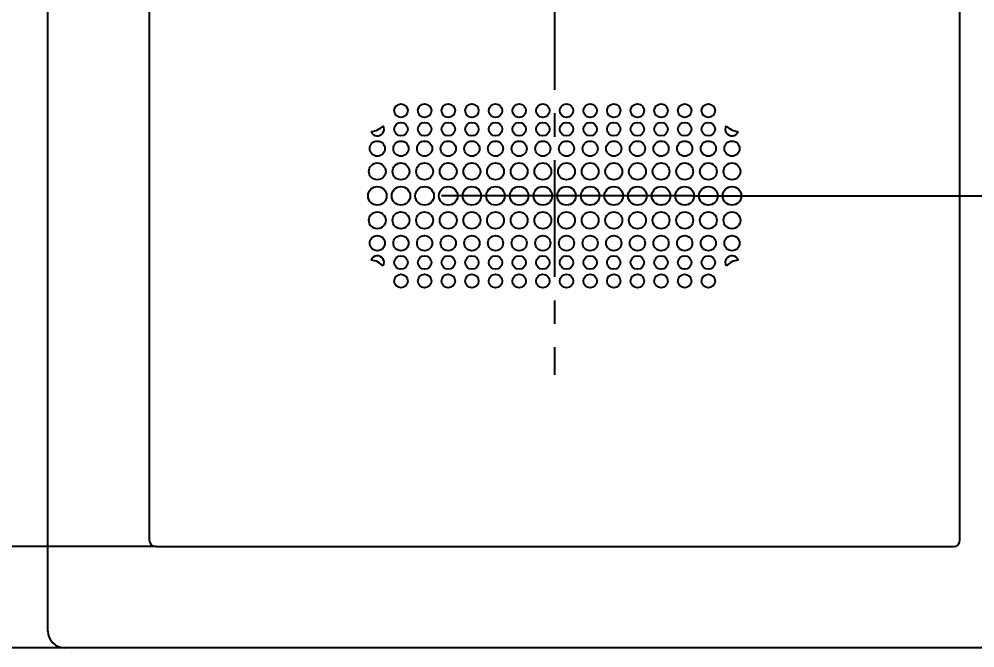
# Model space of a CAD drawing. Header units: millimetres. Extents: x 2092 to 3657, y 94 to 1201.
# Drawn here: x 2467.2 to 2750.1, y 585 to 771.4 of the extents above; entities that cross this region are included whole.
import ezdxf

# ---------------------------------------------------------------- set-up
doc = ezdxf.new("R2010")
doc.units = ezdxf.units.MM
doc.header["$LTSCALE"] = 92.4
doc.header["$PDMODE"] = 3
doc.header["$PDSIZE"] = 2
doc.linetypes.add('CENTER', pattern=[0.6, 0.375, -0.075, 0.075, -0.075])
doc.layers.get('0').update_dxf_attribs({"linetype": 'CONTINUOUS'})
doc.layers.get('Defpoints').update_dxf_attribs({"linetype": 'CONTINUOUS'})
for name, color, linetype in [('3_DXF_CONTINUOUS_LINE', 7, 'CONTINUOUS'), ('GANGWANG_DXF_DIMENSION', 7, 'CONTINUOUS'), ('WANG_9_DXF_AXIS', 7, 'CONTINUOUS'), ('WANG_9_DXF_CONTINUOUS_LINE', 7, 'CONTINUOUS')]:
    doc.layers.add(name, color=color, linetype=linetype)
doc.styles.get("Standard").update_dxf_attribs({"font": 'simfang1.ttf'})
doc.dimstyles.new('DIMSTYLE_2', dxfattribs={"dimtxt": 8, "dimasz": 10, "dimexe": 2, "dimexo": 0, "dimgap": 0.5, "dimtad": 1, "dimdec": 3, "dimdsep": 46, "dimtxsty": 'Standard', "dimblk": '_FILLED', "dimblk1": '_FILLED', "dimblk2": '_FILLED', "dimcen": 0.09, "dimadec": 3, "dimazin": 2, "dimtp": 0.2, "dimtm": 0.2, "dimtfac": 1, "dimtdec": 3, "dimtofl": 0, "dimtmove": 0, "dimatfit": 3, "dimldrblk": '_FILLED', "dimfxl": 1, "dimtolj": 1, "dimarcsym": 0})

# ---------------------------------------------------------------- blocks, each defined once
blk = doc.blocks.new('_FILLED')
at = {"color": 0, "linetype": 'ByBlock'}
blk.add_solid([(0, 0), (-1, 0.14), (-1, -0.14)], dxfattribs=at)
blk = doc.blocks.new('*D23')
at = {"layer": 'Defpoints', "color": 0}
for p in [(2507.7, 615.04), (2392.19, 585.04), (2480.7, 585.04)]:
    blk.add_point(p, dxfattribs=at)
at = {"layer": 'GANGWANG_DXF_DIMENSION', "color": 0, "lineweight": -2}
for p, q in [((2507.7, 615.04), (2390.19, 615.04)), ((2392.19, 605.04), (2392.19, 595.04)), ((2480.7, 585.04), (2390.19, 585.04))]:
    blk.add_line(p, q, dxfattribs=at)
at = {"layer": 'GANGWANG_DXF_DIMENSION', "color": 0, "lineweight": -2, "xscale": 10, "yscale": 10, "zscale": 10}
for p, rotation in [((2392.19, 615.04), 90), ((2392.19, 585.04), 270)]:
    blk.add_blockref('_FILLED', p, dxfattribs=dict(at, rotation=rotation))
at = {"layer": 'GANGWANG_DXF_DIMENSION', "color": 0, "insert": (2375.69, 598.95), "char_height": 12, "attachment_point": 2, "rotation": 90, "line_spacing_factor": 0.9}
blk.add_mtext('\\A1;30', dxfattribs=at)
blk = doc.blocks.new('*D20')
at = {"layer": 'Defpoints', "color": 0}
for p in [(2666.5, 718.99), (2846.41, 718.99), (2770.7, 585.04)]:
    blk.add_point(p, dxfattribs=at)
at = {"layer": 'GANGWANG_DXF_DIMENSION', "color": 0, "lineweight": -2}
for p, q in [((2666.5, 718.99), (2848.41, 718.99)), ((2846.41, 595.04), (2846.41, 708.99)), ((2770.7, 585.04), (2848.41, 585.04))]:
    blk.add_line(p, q, dxfattribs=at)
at = {"layer": 'GANGWANG_DXF_DIMENSION', "color": 0, "lineweight": -2, "xscale": 10, "yscale": 10, "zscale": 10}
for p, rotation in [((2846.41, 718.99), 90), ((2846.41, 585.04), 270)]:
    blk.add_blockref('_FILLED', p, dxfattribs=dict(at, rotation=rotation))
at = {"layer": 'GANGWANG_DXF_DIMENSION', "color": 0, "insert": (2839.91, 652.01), "char_height": 12, "attachment_point": 5, "rotation": 90}
blk.add_mtext('\\A1;134', dxfattribs=at)
blk = doc.blocks.new('*D21')
at = {"layer": 'Defpoints', "color": 0}
for p in [(2666.5, 798.99), (2843.73, 798.99), (2666.5, 718.99)]:
    blk.add_point(p, dxfattribs=at)
at = {"layer": 'GANGWANG_DXF_DIMENSION', "color": 0, "lineweight": -2}
for p, q in [((2666.5, 798.99), (2845.73, 798.99)), ((2843.73, 728.99), (2843.73, 788.99)), ((2666.5, 718.99), (2845.73, 718.99))]:
    blk.add_line(p, q, dxfattribs=at)
at = {"layer": 'GANGWANG_DXF_DIMENSION', "color": 0, "lineweight": -2, "xscale": 10, "yscale": 10, "zscale": 10}
for p, rotation in [((2843.73, 798.99), 90), ((2843.73, 718.99), 270)]:
    blk.add_blockref('_FILLED', p, dxfattribs=dict(at, rotation=rotation))
at = {"layer": 'GANGWANG_DXF_DIMENSION', "color": 0, "insert": (2837.23, 758.99), "char_height": 12, "attachment_point": 5, "rotation": 90}
blk.add_mtext('\\A1;80', dxfattribs=at)

msp = doc.modelspace()

# ---------------------------------------------------------------- linework, layer by layer
at = {"layer": '3_DXF_CONTINUOUS_LINE', "color": 4, "linetype": 'ByBlock'}
for centre, radius in [((2580.2022, 744.24), 2), ((2587.2022, 744.24), 2), ((2594.2022, 744.24), 2), ((2601.2022, 744.24), 2), ((2608.2022, 744.24), 2), ((2615.2022, 744.24), 2), ((2622.2022, 744.24), 2), ((2629.2022, 744.24), 2), ((2636.2022, 744.24), 2), ((2643.2022, 744.24), 2), ((2650.2022, 744.24), 2), ((2657.2022, 744.24), 2), ((2664.2022, 744.24), 2), ((2671.2022, 744.24), 2), ((2580.2022, 738.74), 2), ((2587.2022, 738.74), 2), ((2594.2022, 738.74), 2), ((2601.2022, 738.74), 2), ((2608.2022, 738.74), 2), ((2615.2022, 738.74), 2), ((2622.2022, 738.74), 2), ((2629.2022, 738.74), 2), ((2636.2022, 738.74), 2), ((2643.2022, 738.74), 2), ((2650.2022, 738.74), 2), ((2657.2022, 738.74), 2), ((2664.2022, 738.74), 2), ((2671.2022, 738.74), 2), ((2573.2022, 732.99), 2.25), ((2580.2022, 732.99), 2.25), ((2587.2022, 732.99), 2.25), ((2594.2022, 732.99), 2.25), ((2601.2022, 732.99), 2.25), ((2608.2022, 732.99), 2.25), ((2615.2022, 732.99), 2.25), ((2622.2022, 732.99), 2.25), ((2629.2022, 732.99), 2.25), ((2636.2022, 732.99), 2.25), ((2643.2022, 732.99), 2.25), ((2650.2022, 732.99), 2.25), ((2657.2022, 732.99), 2.25), ((2664.2022, 732.99), 2.25), ((2671.2022, 732.99), 2.25), ((2678.2022, 732.99), 2.25), ((2573.2022, 726.24), 2.5), ((2580.2022, 726.24), 2.5), ((2587.2022, 726.24), 2.5), ((2594.2022, 726.24), 2.5), ((2601.2022, 726.24), 2.5), ((2608.2022, 726.24), 2.5), ((2615.2022, 726.24), 2.5), ((2622.2022, 726.24), 2.5), ((2629.2022, 726.24), 2.5), ((2636.2022, 726.24), 2.5), ((2643.2022, 726.24), 2.5), ((2650.2022, 726.24), 2.5), ((2657.2022, 726.24), 2.5), ((2664.2022, 726.24), 2.5), ((2671.2022, 726.24), 2.5), ((2678.2022, 726.24), 2.5), ((2573.2022, 718.99), 2.75), ((2580.2022, 718.99), 2.75), ((2587.2022, 718.99), 2.75), ((2594.2022, 718.99), 2.75), ((2601.2022, 718.99), 2.75), ((2608.2022, 718.99), 2.75), ((2615.2022, 718.99), 2.75), ((2622.2022, 718.99), 2.75), ((2629.2022, 718.99), 2.75), ((2636.2022, 718.99), 2.75), ((2643.2022, 718.99), 2.75), ((2650.2022, 718.99), 2.75), ((2657.2022, 718.99), 2.75), ((2664.2022, 718.99), 2.75), ((2671.2022, 718.99), 2.75), ((2678.2022, 718.99), 2.75), ((2573.2022, 711.74), 2.5), ((2580.2022, 711.74), 2.5), ((2587.2022, 711.74), 2.5), ((2594.2022, 711.74), 2.5), ((2601.2022, 711.74), 2.5), ((2608.2022, 711.74), 2.5), ((2615.2022, 711.74), 2.5), ((2622.2022, 711.74), 2.5), ((2629.2022, 711.74), 2.5), ((2636.2022, 711.74), 2.5), ((2643.2022, 711.74), 2.5), ((2650.2022, 711.74), 2.5), ((2657.2022, 711.74), 2.5), ((2664.2022, 711.74), 2.5), ((2671.2022, 711.74), 2.5), ((2678.2022, 711.74), 2.5), ((2573.2022, 704.99), 2.25), ((2580.2022, 704.99), 2.25), ((2587.2022, 704.99), 2.25), ((2594.2022, 704.99), 2.25), ((2601.2022, 704.99), 2.25), ((2608.2022, 704.99), 2.25), ((2615.2022, 704.99), 2.25), ((2622.2022, 704.99), 2.25), ((2629.2022, 704.99), 2.25), ((2636.2022, 704.99), 2.25), ((2643.2022, 704.99), 2.25), ((2650.2022, 704.99), 2.25), ((2657.2022, 704.99), 2.25), ((2664.2022, 704.99), 2.25), ((2671.2022, 704.99), 2.25), ((2678.2022, 704.99), 2.25), ((2580.2022, 699.24), 2), ((2587.2022, 699.24), 2), ((2594.2022, 699.24), 2), ((2601.2022, 699.24), 2), ((2608.2022, 699.24), 2), ((2615.2022, 699.24), 2), ((2622.2022, 699.24), 2), ((2629.2022, 699.24), 2), ((2636.2022, 699.24), 2), ((2643.2022, 699.24), 2), ((2650.2022, 699.24), 2), ((2657.2022, 699.24), 2), ((2664.2022, 699.24), 2), ((2671.2022, 699.24), 2), ((2580.2022, 693.74), 2), ((2587.2022, 693.74), 2), ((2594.2022, 693.74), 2), ((2601.2022, 693.74), 2), ((2608.2022, 693.74), 2), ((2615.2022, 693.74), 2), ((2622.2022, 693.74), 2), ((2629.2022, 693.74), 2), ((2636.2022, 693.74), 2), ((2643.2022, 693.74), 2), ((2650.2022, 693.74), 2), ((2657.2022, 693.74), 2), ((2664.2022, 693.74), 2), ((2671.2022, 693.74), 2)]:
    msp.add_circle(centre, radius, dxfattribs=at)
for centre, radius, start, end in [((2570.7022, 743.99), 6, 276.053711, 314.872979), ((2573.2022, 738.74), 2, 200.994014, 29.932676), ((2678.2022, 738.74), 2, 150.067324, 339.005986), ((2680.7022, 743.99), 6, 225.127021, 263.946289), ((2573.2022, 699.24), 2, 330.067324, 159.005986), ((2570.7022, 693.99), 6, 45.127021, 83.946289), ((2678.2022, 699.24), 2, 20.994014, 209.932676), ((2680.7022, 693.99), 6, 96.053711, 134.872979)]:
    msp.add_arc(centre, radius, start, end, dxfattribs=at)
at = {"layer": 'WANG_9_DXF_AXIS', "color": 140, "linetype": 'CENTER'}
msp.add_line((2625.7022, 785.04), (2625.7022, 665.9335), dxfattribs=at)
at = {"layer": 'WANG_9_DXF_AXIS', "color": 4, "linetype": 'ByBlock'}
msp.add_line((2666.5044, 718.99), (2592.2293, 718.99), dxfattribs=at)
at = {"layer": 'WANG_9_DXF_CONTINUOUS_LINE', "color": 7}
for p, q in [((2475.7022, 590.04), (2475.7022, 980.04)), ((2505.7022, 953.04), (2505.7022, 617.04)), ((2745.7022, 617.04), (2745.7022, 953.04)), ((2507.7022, 615.04), (2743.7022, 615.04)), ((2770.7022, 585.04), (2480.7022, 585.04))]:
    msp.add_line(p, q, dxfattribs=at)
for centre, radius, start, end in [((2507.7022, 617.04), 2, 180, 270), ((2743.7022, 617.04), 2, 270, 360), ((2480.7022, 590.04), 5, 180, 270)]:
    msp.add_arc(centre, radius, start, end, dxfattribs=at)

# ---------------------------------------------------------------- dimensions: what is measured, and where the dimension line sits
at = {"layer": 'GANGWANG_DXF_DIMENSION', "color": 2}
for base, p1, p2, override, picture, middle in [((2843.7295, 798.99), (2666.5044, 718.99), (2666.5044, 798.99), {"dimtxt": 12}, '*D21', (2837.2295, 758.99)), ((2846.4139, 718.99), (2770.7022, 585.04), (2666.5044, 718.99), {"dimtxt": 12, "dimdec": 0}, '*D20', (2839.9139, 652.015))]:
    dim = msp.add_linear_dim(base=base, p1=p1, p2=p2, angle=90, dimstyle='DIMSTYLE_2', override=override, dxfattribs=at)
    dim.commit()
    dim.dimension.update_dxf_attribs({"geometry": picture, "text_midpoint": middle})
dim = msp.add_linear_dim(base=(2392.1946, 585.04), p1=(2507.7022, 615.04), p2=(2480.7022, 585.04), angle=270, dimstyle='DIMSTYLE_2', override={"dimtxt": 12}, dxfattribs=at)
dim.commit()
dim.dimension.update_dxf_attribs({"geometry": '*D23', "text_midpoint": (2392.1946, 598.9534), "dimtype": 160})

doc.saveas('drawing.dxf')
